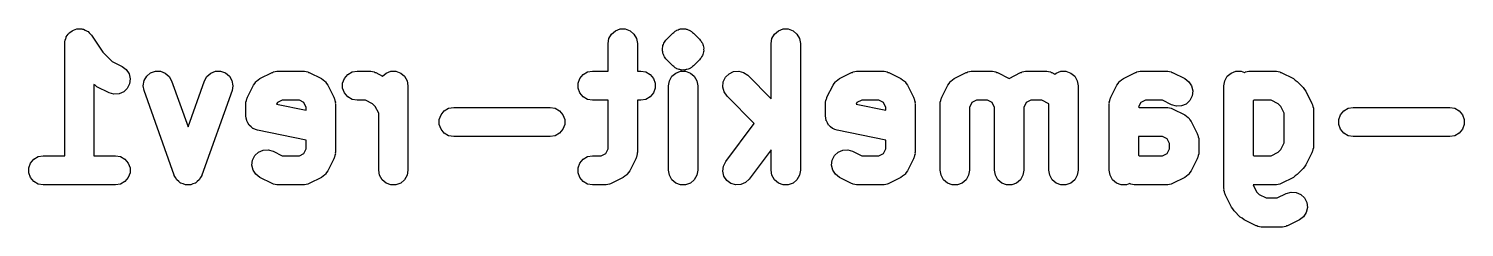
# Model space of a CAD drawing. Extents: x 139.3 to 168.8, y -108.5 to -90.5.
# Drawn here: x 139.31 to 154.03, y -108.49 to -106.45 of the extents above; entities that cross this region are included whole.
import ezdxf

# ---------------------------------------------------------------- set-up
doc = ezdxf.new("R2010")
doc.units = 0
doc.header["$MEASUREMENT"] = 0
doc.layers.add('BLACK', color=7, linetype='CONTINUOUS')

msp = doc.modelspace()

# ---------------------------------------------------------------- linework, layer by layer
at = {"layer": 'Black'}
for p, q in [((139.681, -106.587), (139.686, -106.569)), ((139.686, -106.569), (139.69, -106.552)), ((139.69, -106.552), (139.694, -106.545)), ((139.694, -106.545), (139.696, -106.537)), ((139.696, -106.537), (139.707, -106.522)), ((139.707, -106.522), (139.716, -106.507)), ((139.716, -106.507), (139.722, -106.501)), ((139.722, -106.501), (139.727, -106.495)), ((139.727, -106.495), (139.742, -106.485)), ((139.742, -106.485), (139.755, -106.473)), ((139.755, -106.473), (139.763, -106.47)), ((139.763, -106.47), (139.77, -106.466)), ((139.77, -106.466), (139.788, -106.461)), ((139.788, -106.461), (139.804, -106.455)), ((139.804, -106.455), (139.813, -106.455)), ((139.813, -106.455), (139.821, -106.453)), ((139.821, -106.453), (139.839, -106.455)), ((139.839, -106.455), (139.857, -106.455)), ((139.857, -106.455), (139.864, -106.458)), ((139.864, -106.458), (139.873, -106.459)), ((139.873, -106.459), (139.889, -106.467)), ((139.889, -106.467), (139.905, -106.473)), ((139.905, -106.473), (139.912, -106.479)), ((139.912, -106.479), (139.919, -106.482)), ((139.919, -106.482), (139.932, -106.495)), ((139.932, -106.495), (139.945, -106.507)), ((139.945, -106.507), (139.95, -106.514)), ((139.95, -106.514), (139.955, -106.52)), ((139.955, -106.52), (140.071, -106.693)), ((145.252, -106.603), (145.261, -106.552)), ((145.261, -106.552), (145.287, -106.507)), ((145.287, -106.507), (145.327, -106.473)), ((145.327, -106.473), (145.376, -106.455)), ((145.376, -106.455), (145.428, -106.455)), ((145.428, -106.455), (145.477, -106.473)), ((145.477, -106.473), (145.517, -106.507)), ((145.517, -106.507), (145.543, -106.552)), ((145.543, -106.552), (145.552, -106.603)), ((145.836, -106.579), (145.845, -106.57)), ((145.845, -106.57), (145.853, -106.559)), ((145.853, -106.559), (145.915, -106.497)), ((145.915, -106.497), (145.926, -106.49)), ((145.926, -106.49), (145.935, -106.48)), ((145.935, -106.48), (145.941, -106.477)), ((145.941, -106.477), (145.946, -106.473)), ((145.946, -106.473), (145.952, -106.471)), ((145.952, -106.471), (145.958, -106.467)), ((145.958, -106.467), (145.97, -106.464)), ((145.97, -106.464), (145.982, -106.458)), ((145.982, -106.458), (145.989, -106.458)), ((145.989, -106.458), (145.995, -106.455)), ((145.995, -106.455), (146.002, -106.455)), ((146.002, -106.455), (146.008, -106.454)), ((146.008, -106.454), (146.021, -106.455)), ((146.021, -106.455), (146.034, -106.454)), ((146.034, -106.454), (146.04, -106.455)), ((146.04, -106.455), (146.047, -106.455)), ((146.047, -106.455), (146.053, -106.458)), ((146.053, -106.458), (146.06, -106.458)), ((146.06, -106.458), (146.072, -106.464)), ((146.072, -106.464), (146.084, -106.467)), ((146.084, -106.467), (146.09, -106.471)), ((146.09, -106.471), (146.096, -106.473)), ((146.096, -106.473), (146.101, -106.477)), ((146.101, -106.477), (146.107, -106.48)), ((146.107, -106.48), (146.116, -106.49)), ((146.116, -106.49), (146.127, -106.497)), ((146.127, -106.497), (146.189, -106.559)), ((146.189, -106.559), (146.196, -106.57)), ((146.196, -106.57), (146.206, -106.579)), ((146.923, -106.603), (146.932, -106.552)), ((146.932, -106.552), (146.958, -106.507)), ((146.958, -106.507), (146.998, -106.473)), ((146.998, -106.473), (147.047, -106.455)), ((147.047, -106.455), (147.099, -106.455)), ((147.099, -106.455), (147.148, -106.473)), ((147.148, -106.473), (147.188, -106.507)), ((147.188, -106.507), (147.214, -106.552)), ((147.214, -106.552), (147.223, -106.603)), ((139.68, -106.603), (139.682, -106.595)), ((139.68, -107.753), (139.68, -106.603)), ((139.682, -106.595), (139.681, -106.587)), ((140.071, -106.693), (140.167, -106.789)), ((145.252, -106.886), (145.252, -106.603)), ((145.552, -106.603), (145.552, -106.886)), ((145.81, -106.652), (145.813, -106.639)), ((145.811, -106.665), (145.81, -106.652)), ((145.81, -106.678), (145.811, -106.665)), ((145.813, -106.691), (145.81, -106.678)), ((145.813, -106.639), (145.814, -106.626)), ((145.814, -106.704), (145.813, -106.691)), ((145.814, -106.626), (145.82, -106.614)), ((145.82, -106.716), (145.814, -106.704)), ((145.82, -106.614), (145.823, -106.602)), ((145.823, -106.728), (145.82, -106.716)), ((145.823, -106.602), (145.831, -106.591)), ((145.831, -106.591), (145.836, -106.579)), ((146.206, -106.579), (146.211, -106.591)), ((146.211, -106.591), (146.219, -106.602)), ((146.219, -106.602), (146.222, -106.614)), ((146.222, -106.716), (146.219, -106.728)), ((146.222, -106.614), (146.228, -106.626)), ((146.228, -106.704), (146.222, -106.716)), ((146.228, -106.626), (146.229, -106.639)), ((146.229, -106.691), (146.228, -106.704)), ((146.229, -106.639), (146.232, -106.652)), ((146.232, -106.678), (146.229, -106.691)), ((146.232, -106.652), (146.231, -106.665)), ((146.231, -106.665), (146.232, -106.678)), ((146.923, -107.17), (146.923, -106.603)), ((147.223, -106.603), (147.223, -107.903)), ((140.167, -106.789), (140.269, -106.84)), ((140.269, -106.84), (140.311, -106.871)), ((145.831, -106.739), (145.823, -106.728)), ((145.836, -106.751), (145.831, -106.739)), ((145.845, -106.76), (145.836, -106.751)), ((145.853, -106.771), (145.845, -106.76)), ((145.915, -106.833), (145.853, -106.771)), ((145.926, -106.84), (145.915, -106.833)), ((145.935, -106.85), (145.926, -106.84)), ((145.941, -106.853), (145.935, -106.85)), ((145.946, -106.857), (145.941, -106.853)), ((145.952, -106.859), (145.946, -106.857)), ((145.958, -106.863), (145.952, -106.859)), ((145.97, -106.866), (145.958, -106.863)), ((145.982, -106.872), (145.97, -106.866)), ((146.072, -106.866), (146.06, -106.872)), ((146.084, -106.863), (146.072, -106.866)), ((146.09, -106.859), (146.084, -106.863)), ((146.096, -106.857), (146.09, -106.859)), ((146.101, -106.853), (146.096, -106.857)), ((146.107, -106.85), (146.101, -106.853)), ((146.116, -106.84), (146.107, -106.85)), ((146.127, -106.833), (146.116, -106.84)), ((146.189, -106.771), (146.127, -106.833)), ((146.196, -106.76), (146.189, -106.771)), ((146.206, -106.751), (146.196, -106.76)), ((146.211, -106.739), (146.206, -106.751)), ((146.219, -106.728), (146.211, -106.739)), ((140.311, -106.871), (140.34, -106.915)), ((140.34, -106.915), (140.352, -106.966)), ((140.352, -106.966), (140.346, -107.017)), ((140.485, -107.036), (140.495, -106.984)), ((140.495, -106.984), (140.521, -106.939)), ((140.521, -106.939), (140.561, -106.906)), ((140.561, -106.906), (140.61, -106.889)), ((140.61, -106.889), (140.662, -106.889)), ((140.662, -106.889), (140.711, -106.907)), ((140.711, -106.907), (140.751, -106.941)), ((140.751, -106.941), (140.776, -106.986)), ((140.776, -106.986), (140.945, -107.457)), ((140.945, -107.457), (141.113, -106.986)), ((141.113, -106.986), (141.139, -106.941)), ((141.139, -106.941), (141.179, -106.907)), ((141.179, -106.907), (141.227, -106.889)), ((141.227, -106.889), (141.279, -106.889)), ((141.279, -106.889), (141.328, -106.906)), ((141.328, -106.906), (141.369, -106.939)), ((141.369, -106.939), (141.395, -106.984)), ((141.395, -106.984), (141.404, -107.036)), ((141.615, -107.031), (141.628, -107.014)), ((141.628, -107.014), (141.641, -106.995)), ((141.641, -106.995), (141.644, -106.993)), ((141.644, -106.993), (141.646, -106.989)), ((141.646, -106.989), (141.665, -106.977)), ((141.665, -106.977), (141.682, -106.964)), ((141.682, -106.964), (141.806, -106.902)), ((141.806, -106.902), (141.815, -106.9)), ((141.815, -106.9), (141.822, -106.895)), ((141.822, -106.895), (141.839, -106.892)), ((141.839, -106.892), (141.856, -106.887)), ((141.856, -106.887), (141.865, -106.888)), ((141.865, -106.888), (141.873, -106.886)), ((141.873, -106.886), (142.121, -106.886)), ((142.121, -106.886), (142.129, -106.888)), ((142.129, -106.888), (142.138, -106.887)), ((142.138, -106.887), (142.155, -106.892)), ((142.155, -106.892), (142.172, -106.895)), ((142.172, -106.895), (142.18, -106.9)), ((142.18, -106.9), (142.188, -106.902)), ((142.188, -106.902), (142.312, -106.964)), ((142.312, -106.964), (142.33, -106.977)), ((142.33, -106.977), (142.348, -106.989)), ((142.348, -106.989), (142.35, -106.993)), ((142.35, -106.993), (142.354, -106.995)), ((142.354, -106.995), (142.366, -107.014)), ((142.366, -107.014), (142.379, -107.031)), ((142.53, -107.01), (142.548, -106.961)), ((142.53, -107.062), (142.53, -107.01)), ((142.548, -106.961), (142.582, -106.922)), ((142.582, -106.922), (142.627, -106.895)), ((142.627, -106.895), (142.678, -106.886)), ((142.678, -106.886), (142.802, -106.886)), ((142.802, -106.886), (142.81, -106.888)), ((142.81, -106.888), (142.819, -106.887)), ((142.819, -106.887), (142.836, -106.892)), ((142.836, -106.892), (142.853, -106.895)), ((142.853, -106.895), (142.861, -106.9)), ((142.861, -106.9), (142.869, -106.902)), ((142.869, -106.902), (142.938, -106.937)), ((142.938, -106.937), (142.975, -106.907)), ((142.975, -106.907), (143.023, -106.889)), ((143.023, -106.889), (143.076, -106.889)), ((143.076, -106.889), (143.125, -106.907)), ((143.125, -106.907), (143.164, -106.94)), ((143.164, -106.94), (143.19, -106.985)), ((143.19, -106.985), (143.2, -107.036)), ((144.945, -107.01), (144.962, -106.961)), ((144.945, -107.062), (144.945, -107.01)), ((144.962, -106.961), (144.996, -106.922)), ((144.996, -106.922), (145.041, -106.895)), ((145.041, -106.895), (145.092, -106.886)), ((145.092, -106.886), (145.252, -106.886)), ((145.552, -106.886), (145.588, -106.886)), ((145.588, -106.886), (145.639, -106.895)), ((145.639, -106.895), (145.684, -106.922)), ((145.684, -106.922), (145.718, -106.961)), ((145.718, -106.961), (145.735, -107.01)), ((145.735, -107.01), (145.735, -107.062)), ((145.871, -107.036), (145.88, -106.985)), ((145.88, -106.985), (145.906, -106.94)), ((145.906, -106.94), (145.946, -106.907)), ((145.946, -106.907), (145.995, -106.889)), ((145.989, -106.872), (145.982, -106.872)), ((145.995, -106.875), (145.989, -106.872)), ((146.002, -106.875), (145.995, -106.875)), ((145.995, -106.889), (146.047, -106.889)), ((146.008, -106.876), (146.002, -106.875)), ((146.021, -106.875), (146.008, -106.876)), ((146.034, -106.876), (146.021, -106.875)), ((146.04, -106.875), (146.034, -106.876)), ((146.047, -106.875), (146.04, -106.875)), ((146.053, -106.872), (146.047, -106.875)), ((146.047, -106.889), (146.096, -106.907)), ((146.06, -106.872), (146.053, -106.872)), ((146.096, -106.907), (146.136, -106.94)), ((146.136, -106.94), (146.162, -106.985)), ((146.162, -106.985), (146.171, -107.036)), ((146.429, -107.05), (146.433, -106.998)), ((146.433, -106.998), (146.455, -106.95)), ((146.455, -106.95), (146.492, -106.914)), ((146.492, -106.914), (146.539, -106.892)), ((146.539, -106.892), (146.591, -106.887)), ((146.591, -106.887), (146.641, -106.9)), ((146.641, -106.9), (146.684, -106.93)), ((146.684, -106.93), (146.923, -107.17)), ((147.558, -107.031), (147.571, -107.014)), ((147.571, -107.014), (147.583, -106.995)), ((147.583, -106.995), (147.587, -106.993)), ((147.587, -106.993), (147.589, -106.989)), ((147.589, -106.989), (147.608, -106.977)), ((147.608, -106.977), (147.625, -106.964)), ((147.625, -106.964), (147.749, -106.902)), ((147.749, -106.902), (147.757, -106.9)), ((147.757, -106.9), (147.765, -106.895)), ((147.765, -106.895), (147.782, -106.892)), ((147.782, -106.892), (147.799, -106.887)), ((147.799, -106.887), (147.808, -106.888)), ((147.808, -106.888), (147.816, -106.886)), ((147.816, -106.886), (148.064, -106.886)), ((148.064, -106.886), (148.072, -106.888)), ((148.072, -106.888), (148.081, -106.887)), ((148.081, -106.887), (148.098, -106.892)), ((148.098, -106.892), (148.115, -106.895)), ((148.115, -106.895), (148.123, -106.9)), ((148.123, -106.9), (148.131, -106.902)), ((148.131, -106.902), (148.255, -106.964)), ((148.255, -106.964), (148.272, -106.977)), ((148.272, -106.977), (148.291, -106.989)), ((148.291, -106.989), (148.293, -106.993)), ((148.293, -106.993), (148.297, -106.995)), ((148.297, -106.995), (148.309, -107.014)), ((148.309, -107.014), (148.322, -107.031)), ((148.734, -107.031), (148.748, -107.014)), ((148.748, -107.014), (148.76, -106.995)), ((148.76, -106.995), (148.763, -106.993)), ((148.763, -106.993), (148.765, -106.989)), ((148.765, -106.989), (148.784, -106.977)), ((148.784, -106.977), (148.801, -106.964)), ((148.801, -106.964), (148.925, -106.902)), ((148.925, -106.902), (148.934, -106.9)), ((148.934, -106.9), (148.941, -106.895)), ((148.941, -106.895), (148.958, -106.892)), ((148.958, -106.892), (148.975, -106.887)), ((148.975, -106.887), (148.984, -106.888)), ((148.984, -106.888), (148.992, -106.886)), ((148.992, -106.886), (149.178, -106.886)), ((149.178, -106.886), (149.187, -106.888)), ((149.187, -106.888), (149.195, -106.887)), ((149.195, -106.887), (149.212, -106.892)), ((149.212, -106.892), (149.229, -106.895)), ((149.229, -106.895), (149.237, -106.9)), ((149.237, -106.9), (149.245, -106.902)), ((149.245, -106.902), (149.364, -106.962)), ((149.364, -106.962), (149.482, -106.902)), ((149.482, -106.902), (149.491, -106.9)), ((149.491, -106.9), (149.498, -106.895)), ((149.498, -106.895), (149.516, -106.892)), ((149.516, -106.892), (149.532, -106.887)), ((149.532, -106.887), (149.541, -106.888)), ((149.541, -106.888), (149.55, -106.886)), ((149.55, -106.886), (149.735, -106.886)), ((149.735, -106.886), (149.744, -106.888)), ((149.744, -106.888), (149.752, -106.887)), ((149.752, -106.887), (149.769, -106.892)), ((149.769, -106.892), (149.787, -106.895)), ((149.787, -106.895), (149.794, -106.9)), ((149.794, -106.9), (149.802, -106.902)), ((149.802, -106.902), (149.833, -106.918)), ((149.833, -106.918), (149.846, -106.907)), ((149.846, -106.907), (149.895, -106.889)), ((149.895, -106.889), (149.947, -106.889)), ((149.947, -106.889), (149.996, -106.907)), ((149.996, -106.907), (150.036, -106.94)), ((150.036, -106.94), (150.062, -106.985)), ((150.062, -106.985), (150.071, -107.036)), ((150.468, -107.031), (150.481, -107.014)), ((150.481, -107.014), (150.493, -106.995)), ((150.493, -106.995), (150.496, -106.993)), ((150.496, -106.993), (150.499, -106.989)), ((150.499, -106.989), (150.517, -106.977)), ((150.517, -106.977), (150.535, -106.964)), ((150.535, -106.964), (150.659, -106.902)), ((150.659, -106.902), (150.667, -106.9)), ((150.667, -106.9), (150.674, -106.895)), ((150.674, -106.895), (150.692, -106.892)), ((150.692, -106.892), (150.709, -106.887)), ((150.709, -106.887), (150.717, -106.888)), ((150.717, -106.888), (150.726, -106.886)), ((150.726, -106.886), (150.973, -106.886)), ((150.973, -106.886), (150.982, -106.888)), ((150.982, -106.888), (150.99, -106.887)), ((150.99, -106.887), (151.007, -106.892)), ((151.007, -106.892), (151.025, -106.895)), ((151.025, -106.895), (151.032, -106.9)), ((151.032, -106.9), (151.04, -106.902)), ((151.04, -106.902), (151.164, -106.964)), ((151.164, -106.964), (151.206, -106.995)), ((151.206, -106.995), (151.235, -107.039)), ((151.566, -107.036), (151.575, -106.985)), ((151.575, -106.985), (151.601, -106.94)), ((151.601, -106.94), (151.641, -106.907)), ((151.641, -106.907), (151.69, -106.889)), ((151.69, -106.889), (151.742, -106.889)), ((151.742, -106.889), (151.777, -106.901)), ((151.777, -106.901), (151.781, -106.9)), ((151.781, -106.9), (151.789, -106.895)), ((151.789, -106.895), (151.806, -106.892)), ((151.806, -106.892), (151.823, -106.887)), ((151.823, -106.887), (151.831, -106.888)), ((151.831, -106.888), (151.84, -106.886)), ((151.84, -106.886), (152.088, -106.886)), ((152.088, -106.886), (152.096, -106.888)), ((152.096, -106.888), (152.105, -106.887)), ((152.105, -106.887), (152.122, -106.892)), ((152.122, -106.892), (152.139, -106.895)), ((152.139, -106.895), (152.146, -106.9)), ((152.146, -106.9), (152.155, -106.902)), ((152.155, -106.902), (152.279, -106.964)), ((152.279, -106.964), (152.298, -106.978)), ((152.298, -106.978), (152.317, -106.992)), ((152.317, -106.992), (152.379, -107.054)), ((139.992, -107.032), (139.98, -107.025)), ((139.98, -107.025), (139.98, -107.753)), ((140.011, -107.047), (139.992, -107.032)), ((140.135, -107.109), (140.011, -107.047)), ((140.185, -107.124), (140.135, -107.109)), ((140.237, -107.12), (140.185, -107.124)), ((140.285, -107.1), (140.237, -107.12)), ((140.322, -107.064), (140.285, -107.1)), ((140.346, -107.017), (140.322, -107.064)), ((140.494, -107.087), (140.485, -107.036)), ((140.804, -107.954), (140.494, -107.087)), ((141.396, -107.087), (141.086, -107.954)), ((141.404, -107.036), (141.396, -107.087)), ((141.551, -107.163), (141.553, -107.155)), ((141.553, -107.155), (141.615, -107.031)), ((142.379, -107.031), (142.441, -107.155)), ((142.441, -107.155), (142.443, -107.163)), ((142.548, -107.111), (142.53, -107.062)), ((142.582, -107.151), (142.548, -107.111)), ((142.627, -107.177), (142.582, -107.151)), ((143.2, -107.036), (143.2, -107.903)), ((144.962, -107.111), (144.945, -107.062)), ((144.996, -107.151), (144.962, -107.111)), ((145.041, -107.177), (144.996, -107.151)), ((145.684, -107.151), (145.639, -107.177)), ((145.718, -107.111), (145.684, -107.151)), ((145.735, -107.062), (145.718, -107.111)), ((145.871, -107.903), (145.871, -107.036)), ((146.171, -107.036), (146.171, -107.903)), ((146.442, -107.1), (146.429, -107.05)), ((146.472, -107.142), (146.442, -107.1)), ((146.751, -107.422), (146.472, -107.142)), ((147.494, -107.163), (147.496, -107.155)), ((147.496, -107.155), (147.558, -107.031)), ((148.322, -107.031), (148.384, -107.155)), ((148.384, -107.155), (148.386, -107.163)), ((148.67, -107.163), (148.673, -107.155)), ((148.673, -107.155), (148.734, -107.031)), ((150.071, -107.036), (150.071, -107.903)), ((150.403, -107.163), (150.406, -107.155)), ((150.406, -107.155), (150.468, -107.031)), ((151.241, -107.141), (151.218, -107.188)), ((151.235, -107.039), (151.247, -107.089)), ((151.247, -107.089), (151.241, -107.141)), ((151.566, -108.089), (151.566, -107.036)), ((152.379, -107.054), (152.393, -107.074)), ((152.393, -107.074), (152.407, -107.093)), ((152.407, -107.093), (152.469, -107.217)), ((141.538, -107.222), (141.539, -107.214)), ((141.538, -107.346), (141.538, -107.222)), ((141.539, -107.205), (141.544, -107.188)), ((141.539, -107.214), (141.539, -107.205)), ((141.544, -107.188), (141.547, -107.171)), ((141.547, -107.171), (141.551, -107.163)), ((141.861, -107.21), (141.853, -107.226)), ((141.853, -107.226), (142.157, -107.287)), ((141.909, -107.186), (141.861, -107.21)), ((142.086, -107.186), (141.909, -107.186)), ((142.133, -107.21), (142.086, -107.186)), ((142.157, -107.258), (142.133, -107.21)), ((142.157, -107.287), (142.157, -107.258)), ((142.443, -107.163), (142.448, -107.171)), ((142.448, -107.171), (142.451, -107.188)), ((142.451, -107.188), (142.456, -107.205)), ((142.456, -107.205), (142.455, -107.214)), ((142.455, -107.214), (142.457, -107.222)), ((142.457, -107.222), (142.457, -107.717)), ((142.678, -107.186), (142.627, -107.177)), ((142.766, -107.186), (142.678, -107.186)), ((142.837, -107.222), (142.766, -107.186)), ((142.864, -107.249), (142.837, -107.222)), ((142.9, -107.319), (142.864, -107.249)), ((143.539, -107.333), (143.572, -107.293)), ((143.572, -107.293), (143.617, -107.267)), ((143.617, -107.267), (143.669, -107.258)), ((143.669, -107.258), (144.659, -107.258)), ((144.659, -107.258), (144.71, -107.267)), ((144.71, -107.267), (144.755, -107.293)), ((144.755, -107.293), (144.789, -107.333)), ((145.092, -107.186), (145.041, -107.177)), ((145.252, -107.186), (145.092, -107.186)), ((145.252, -107.682), (145.252, -107.186)), ((145.588, -107.186), (145.552, -107.186)), ((145.552, -107.186), (145.552, -107.717)), ((145.639, -107.177), (145.588, -107.186)), ((147.48, -107.222), (147.482, -107.214)), ((147.48, -107.346), (147.48, -107.222)), ((147.481, -107.205), (147.486, -107.188)), ((147.482, -107.214), (147.481, -107.205)), ((147.486, -107.188), (147.49, -107.171)), ((147.49, -107.171), (147.494, -107.163)), ((147.804, -107.21), (147.796, -107.226)), ((147.796, -107.226), (148.1, -107.287)), ((147.852, -107.186), (147.804, -107.21)), ((148.028, -107.186), (147.852, -107.186)), ((148.076, -107.21), (148.028, -107.186)), ((148.1, -107.258), (148.076, -107.21)), ((148.1, -107.287), (148.1, -107.258)), ((148.386, -107.163), (148.39, -107.171)), ((148.39, -107.171), (148.394, -107.188)), ((148.394, -107.188), (148.399, -107.205)), ((148.399, -107.205), (148.398, -107.214)), ((148.398, -107.214), (148.4, -107.222)), ((148.4, -107.222), (148.4, -107.717)), ((148.657, -107.222), (148.658, -107.214)), ((148.657, -107.903), (148.657, -107.222)), ((148.658, -107.205), (148.663, -107.188)), ((148.658, -107.214), (148.658, -107.205)), ((148.663, -107.188), (148.666, -107.171)), ((148.666, -107.171), (148.67, -107.163)), ((148.98, -107.21), (148.957, -107.258)), ((148.957, -107.258), (148.957, -107.903)), ((149.028, -107.186), (148.98, -107.21)), ((149.143, -107.186), (149.028, -107.186)), ((149.19, -107.21), (149.143, -107.186)), ((149.214, -107.258), (149.19, -107.21)), ((149.214, -107.903), (149.214, -107.258)), ((149.538, -107.21), (149.514, -107.258)), ((149.514, -107.258), (149.514, -107.903)), ((149.585, -107.186), (149.538, -107.21)), ((149.7, -107.186), (149.585, -107.186)), ((149.77, -107.222), (149.7, -107.186)), ((149.771, -107.222), (149.77, -107.222)), ((149.771, -107.903), (149.771, -107.222)), ((150.39, -107.222), (150.392, -107.214)), ((150.39, -107.903), (150.39, -107.222)), ((150.391, -107.205), (150.396, -107.188)), ((150.392, -107.214), (150.391, -107.205)), ((150.396, -107.188), (150.399, -107.171)), ((150.399, -107.171), (150.403, -107.163)), ((150.714, -107.21), (150.692, -107.254)), ((150.692, -107.254), (150.699, -107.258)), ((150.699, -107.258), (150.973, -107.258)), ((150.761, -107.186), (150.714, -107.21)), ((150.938, -107.186), (150.761, -107.186)), ((151.03, -107.232), (150.938, -107.186)), ((150.973, -107.258), (150.982, -107.259)), ((150.982, -107.259), (150.99, -107.259)), ((150.99, -107.259), (151.007, -107.264)), ((151.007, -107.264), (151.025, -107.267)), ((151.025, -107.267), (151.032, -107.271)), ((151.08, -107.247), (151.03, -107.232)), ((151.032, -107.271), (151.04, -107.274)), ((151.04, -107.274), (151.164, -107.336)), ((151.132, -107.244), (151.08, -107.247)), ((151.18, -107.224), (151.132, -107.244)), ((151.218, -107.188), (151.18, -107.224)), ((151.875, -107.186), (151.866, -107.191)), ((151.866, -107.191), (151.866, -107.748)), ((152.052, -107.186), (151.875, -107.186)), ((152.123, -107.222), (152.052, -107.186)), ((152.15, -107.249), (152.123, -107.222)), ((152.185, -107.319), (152.15, -107.249)), ((152.469, -107.217), (152.472, -107.225)), ((152.472, -107.225), (152.476, -107.233)), ((152.476, -107.233), (152.479, -107.25)), ((152.479, -107.25), (152.484, -107.267)), ((152.484, -107.267), (152.484, -107.276)), ((152.484, -107.276), (152.485, -107.284)), ((152.485, -107.284), (152.485, -107.655)), ((152.762, -107.333), (152.796, -107.293)), ((152.796, -107.293), (152.841, -107.267)), ((152.841, -107.267), (152.892, -107.258)), ((152.892, -107.258), (153.883, -107.258)), ((153.883, -107.258), (153.934, -107.267)), ((153.934, -107.267), (153.979, -107.293)), ((153.979, -107.293), (154.013, -107.333)), ((141.542, -107.37), (141.538, -107.346)), ((141.546, -107.394), (141.542, -107.37)), ((141.546, -107.396), (141.546, -107.394)), ((141.547, -107.397), (141.546, -107.396)), ((141.559, -107.418), (141.547, -107.397)), ((141.571, -107.44), (141.559, -107.418)), ((141.572, -107.441), (141.571, -107.44)), ((141.573, -107.442), (141.572, -107.441)), ((141.591, -107.458), (141.573, -107.442)), ((142.9, -107.903), (142.9, -107.319)), ((143.521, -107.382), (143.539, -107.333)), ((143.521, -107.434), (143.521, -107.382)), ((143.539, -107.483), (143.521, -107.434)), ((144.789, -107.333), (144.807, -107.382)), ((144.807, -107.434), (144.789, -107.483)), ((144.807, -107.382), (144.807, -107.434)), ((146.458, -107.813), (146.751, -107.422)), ((147.485, -107.37), (147.48, -107.346)), ((147.488, -107.394), (147.485, -107.37)), ((147.489, -107.396), (147.488, -107.394)), ((147.49, -107.397), (147.489, -107.396)), ((147.502, -107.418), (147.49, -107.397)), ((147.513, -107.44), (147.502, -107.418)), ((147.515, -107.441), (147.513, -107.44)), ((147.516, -107.442), (147.515, -107.441)), ((147.534, -107.458), (147.516, -107.442)), ((151.164, -107.336), (151.182, -107.349)), ((151.182, -107.349), (151.2, -107.361)), ((151.2, -107.361), (151.203, -107.364)), ((151.203, -107.364), (151.206, -107.367)), ((151.206, -107.367), (151.218, -107.385)), ((151.218, -107.385), (151.231, -107.403)), ((151.231, -107.403), (151.293, -107.526)), ((152.185, -107.62), (152.185, -107.319)), ((152.745, -107.382), (152.762, -107.333)), ((152.745, -107.434), (152.745, -107.382)), ((152.762, -107.483), (152.745, -107.434)), ((154.013, -107.333), (154.031, -107.382)), ((154.031, -107.434), (154.013, -107.483)), ((154.031, -107.382), (154.031, -107.434)), ((141.61, -107.474), (141.591, -107.458)), ((141.611, -107.475), (141.61, -107.474)), ((141.613, -107.476), (141.611, -107.475)), ((141.636, -107.484), (141.613, -107.476)), ((141.658, -107.493), (141.636, -107.484)), ((142.157, -107.593), (141.658, -107.493)), ((142.157, -107.682), (142.157, -107.593)), ((143.572, -107.523), (143.539, -107.483)), ((143.617, -107.549), (143.572, -107.523)), ((143.669, -107.558), (143.617, -107.549)), ((144.659, -107.558), (143.669, -107.558)), ((144.71, -107.549), (144.659, -107.558)), ((144.755, -107.523), (144.71, -107.549)), ((144.789, -107.483), (144.755, -107.523)), ((147.553, -107.474), (147.534, -107.458)), ((147.554, -107.475), (147.553, -107.474)), ((147.555, -107.476), (147.554, -107.475)), ((147.578, -107.484), (147.555, -107.476)), ((147.601, -107.493), (147.578, -107.484)), ((148.1, -107.593), (147.601, -107.493)), ((148.1, -107.682), (148.1, -107.593)), ((150.69, -107.558), (150.69, -107.748)), ((150.938, -107.558), (150.69, -107.558)), ((150.985, -107.582), (150.938, -107.558)), ((151.009, -107.629), (150.985, -107.582)), ((151.293, -107.526), (151.296, -107.535)), ((151.296, -107.535), (151.3, -107.542)), ((151.3, -107.542), (151.303, -107.56)), ((151.303, -107.56), (151.308, -107.576)), ((151.308, -107.576), (151.308, -107.585)), ((151.308, -107.585), (151.309, -107.594)), ((151.309, -107.594), (151.309, -107.717)), ((152.796, -107.523), (152.762, -107.483)), ((152.841, -107.549), (152.796, -107.523)), ((152.892, -107.558), (152.841, -107.549)), ((153.883, -107.558), (152.892, -107.558)), ((153.934, -107.549), (153.883, -107.558)), ((153.979, -107.523), (153.934, -107.549)), ((154.013, -107.483), (153.979, -107.523)), ((141.629, -107.752), (141.667, -107.716)), ((141.667, -107.716), (141.715, -107.695)), ((141.715, -107.695), (141.767, -107.692)), ((141.767, -107.692), (141.817, -107.707)), ((141.817, -107.707), (141.909, -107.753)), ((142.086, -107.753), (142.133, -107.729)), ((142.133, -107.729), (142.157, -107.682)), ((142.456, -107.735), (142.451, -107.751)), ((142.457, -107.717), (142.455, -107.726)), ((142.455, -107.726), (142.456, -107.735)), ((145.181, -107.753), (145.228, -107.729)), ((145.228, -107.729), (145.252, -107.682)), ((145.551, -107.735), (145.546, -107.751)), ((145.552, -107.717), (145.55, -107.726)), ((145.55, -107.726), (145.551, -107.735)), ((146.923, -107.693), (146.698, -107.993)), ((146.923, -107.903), (146.923, -107.693)), ((147.572, -107.752), (147.61, -107.716)), ((147.61, -107.716), (147.658, -107.695)), ((147.658, -107.695), (147.71, -107.692)), ((147.71, -107.692), (147.759, -107.707)), ((147.759, -107.707), (147.852, -107.753)), ((148.028, -107.753), (148.076, -107.729)), ((148.076, -107.729), (148.1, -107.682)), ((148.399, -107.735), (148.394, -107.751)), ((148.4, -107.717), (148.398, -107.726)), ((148.398, -107.726), (148.399, -107.735)), ((150.69, -107.748), (150.699, -107.753)), ((150.938, -107.753), (150.985, -107.729)), ((150.985, -107.729), (151.009, -107.682)), ((151.009, -107.682), (151.009, -107.629)), ((151.308, -107.735), (151.303, -107.751)), ((151.309, -107.717), (151.308, -107.726)), ((151.308, -107.726), (151.308, -107.735)), ((151.866, -107.748), (151.875, -107.753)), ((152.052, -107.753), (152.123, -107.718)), ((152.123, -107.718), (152.15, -107.69)), ((152.15, -107.69), (152.185, -107.62)), ((152.469, -107.723), (152.407, -107.846)), ((152.472, -107.714), (152.469, -107.723)), ((152.476, -107.707), (152.472, -107.714)), ((152.479, -107.689), (152.476, -107.707)), ((152.484, -107.673), (152.479, -107.689)), ((152.485, -107.655), (152.484, -107.664)), ((152.484, -107.664), (152.484, -107.673)), ((139.311, -107.877), (139.329, -107.828)), ((139.311, -107.929), (139.311, -107.877)), ((139.329, -107.828), (139.363, -107.788)), ((139.363, -107.788), (139.408, -107.762)), ((139.408, -107.762), (139.459, -107.753)), ((139.459, -107.753), (139.68, -107.753)), ((139.98, -107.753), (140.202, -107.753)), ((140.202, -107.753), (140.253, -107.762)), ((140.253, -107.762), (140.298, -107.788)), ((140.298, -107.788), (140.332, -107.828)), ((140.332, -107.828), (140.35, -107.877)), ((140.35, -107.877), (140.35, -107.929)), ((141.6, -107.85), (141.606, -107.798)), ((141.612, -107.901), (141.6, -107.85)), ((141.606, -107.798), (141.629, -107.752)), ((141.909, -107.753), (142.086, -107.753)), ((142.441, -107.784), (142.379, -107.908)), ((142.443, -107.776), (142.441, -107.784)), ((142.448, -107.769), (142.443, -107.776)), ((142.451, -107.751), (142.448, -107.769)), ((144.945, -107.877), (144.962, -107.828)), ((144.945, -107.929), (144.945, -107.877)), ((144.962, -107.828), (144.996, -107.788)), ((144.996, -107.788), (145.041, -107.762)), ((145.041, -107.762), (145.092, -107.753)), ((145.092, -107.753), (145.181, -107.753)), ((145.536, -107.784), (145.474, -107.908)), ((145.539, -107.776), (145.536, -107.784)), ((145.543, -107.769), (145.539, -107.776)), ((145.546, -107.751), (145.543, -107.769)), ((146.428, -107.911), (146.435, -107.86)), ((146.435, -107.86), (146.458, -107.813)), ((147.543, -107.85), (147.549, -107.798)), ((147.555, -107.901), (147.543, -107.85)), ((147.549, -107.798), (147.572, -107.752)), ((147.852, -107.753), (148.028, -107.753)), ((148.384, -107.784), (148.322, -107.908)), ((148.386, -107.776), (148.384, -107.784)), ((148.39, -107.769), (148.386, -107.776)), ((148.394, -107.751), (148.39, -107.769)), ((150.699, -107.753), (150.938, -107.753)), ((151.293, -107.784), (151.231, -107.908)), ((151.296, -107.776), (151.293, -107.784)), ((151.3, -107.769), (151.296, -107.776)), ((151.303, -107.751), (151.3, -107.769)), ((151.875, -107.753), (152.052, -107.753)), ((152.379, -107.885), (152.317, -107.947)), ((152.393, -107.866), (152.379, -107.885)), ((152.407, -107.846), (152.393, -107.866)), ((139.329, -107.978), (139.311, -107.929)), ((139.363, -108.018), (139.329, -107.978)), ((139.408, -108.044), (139.363, -108.018)), ((139.459, -108.053), (139.408, -108.044)), ((140.253, -108.044), (140.202, -108.053)), ((140.298, -108.018), (140.253, -108.044)), ((140.332, -107.978), (140.298, -108.018)), ((140.35, -107.929), (140.332, -107.978)), ((140.804, -107.955), (140.804, -107.954)), ((140.804, -107.954), (140.804, -107.954)), ((140.817, -107.977), (140.804, -107.955)), ((140.829, -107.999), (140.817, -107.977)), ((140.83, -107.999), (140.829, -107.999)), ((140.83, -108), (140.83, -107.999)), ((140.85, -108.016), (140.83, -108)), ((140.869, -108.033), (140.85, -108.016)), ((140.87, -108.033), (140.869, -108.033)), ((140.871, -108.033), (140.87, -108.033)), ((140.894, -108.042), (140.871, -108.033)), ((140.918, -108.051), (140.894, -108.042)), ((140.995, -108.042), (140.972, -108.051)), ((141.019, -108.033), (140.995, -108.042)), ((141.02, -108.033), (141.019, -108.033)), ((141.021, -108.033), (141.02, -108.033)), ((141.04, -108.016), (141.021, -108.033)), ((141.059, -108), (141.04, -108.016)), ((141.06, -107.999), (141.059, -108)), ((141.073, -107.977), (141.06, -107.999)), ((141.06, -107.999), (141.06, -107.999)), ((141.085, -107.955), (141.073, -107.977)), ((141.086, -107.954), (141.085, -107.955)), ((141.086, -107.954), (141.086, -107.954)), ((141.641, -107.944), (141.612, -107.901)), ((141.682, -107.975), (141.641, -107.944)), ((141.806, -108.037), (141.682, -107.975)), ((141.815, -108.04), (141.806, -108.037)), ((141.822, -108.044), (141.815, -108.04)), ((141.839, -108.047), (141.822, -108.044)), ((142.172, -108.044), (142.155, -108.047)), ((142.18, -108.04), (142.172, -108.044)), ((142.188, -108.037), (142.18, -108.04)), ((142.312, -107.975), (142.188, -108.037)), ((142.33, -107.962), (142.312, -107.975)), ((142.348, -107.95), (142.33, -107.962)), ((142.35, -107.947), (142.348, -107.95)), ((142.354, -107.944), (142.35, -107.947)), ((142.366, -107.926), (142.354, -107.944)), ((142.379, -107.908), (142.366, -107.926)), ((142.909, -107.954), (142.9, -107.903)), ((142.935, -108), (142.909, -107.954)), ((142.975, -108.033), (142.935, -108)), ((143.023, -108.051), (142.975, -108.033)), ((143.125, -108.033), (143.076, -108.051)), ((143.164, -108), (143.125, -108.033)), ((143.19, -107.954), (143.164, -108)), ((143.2, -107.903), (143.19, -107.954)), ((144.962, -107.978), (144.945, -107.929)), ((144.996, -108.018), (144.962, -107.978)), ((145.041, -108.044), (144.996, -108.018)), ((145.092, -108.053), (145.041, -108.044)), ((145.267, -108.044), (145.25, -108.047)), ((145.275, -108.04), (145.267, -108.044)), ((145.283, -108.037), (145.275, -108.04)), ((145.407, -107.975), (145.283, -108.037)), ((145.425, -107.962), (145.407, -107.975)), ((145.443, -107.95), (145.425, -107.962)), ((145.446, -107.947), (145.443, -107.95)), ((145.449, -107.944), (145.446, -107.947)), ((145.461, -107.926), (145.449, -107.944)), ((145.474, -107.908), (145.461, -107.926)), ((145.88, -107.954), (145.871, -107.903)), ((145.906, -108), (145.88, -107.954)), ((145.946, -108.033), (145.906, -108)), ((145.995, -108.051), (145.946, -108.033)), ((146.096, -108.033), (146.047, -108.051)), ((146.136, -108), (146.096, -108.033)), ((146.162, -107.954), (146.136, -108)), ((146.171, -107.903), (146.162, -107.954)), ((146.44, -107.962), (146.428, -107.911)), ((146.469, -108.006), (146.44, -107.962)), ((146.51, -108.037), (146.469, -108.006)), ((146.56, -108.052), (146.51, -108.037)), ((146.66, -108.029), (146.612, -108.049)), ((146.698, -107.993), (146.66, -108.029)), ((146.932, -107.954), (146.923, -107.903)), ((146.958, -108), (146.932, -107.954)), ((146.998, -108.033), (146.958, -108)), ((147.047, -108.051), (146.998, -108.033)), ((147.148, -108.033), (147.099, -108.051)), ((147.188, -108), (147.148, -108.033)), ((147.214, -107.954), (147.188, -108)), ((147.223, -107.903), (147.214, -107.954)), ((147.583, -107.944), (147.555, -107.901)), ((147.625, -107.975), (147.583, -107.944)), ((147.749, -108.037), (147.625, -107.975)), ((147.757, -108.04), (147.749, -108.037)), ((147.765, -108.044), (147.757, -108.04)), ((147.782, -108.047), (147.765, -108.044)), ((148.115, -108.044), (148.098, -108.047)), ((148.123, -108.04), (148.115, -108.044)), ((148.131, -108.037), (148.123, -108.04)), ((148.255, -107.975), (148.131, -108.037)), ((148.272, -107.962), (148.255, -107.975)), ((148.291, -107.95), (148.272, -107.962)), ((148.293, -107.947), (148.291, -107.95)), ((148.297, -107.944), (148.293, -107.947)), ((148.309, -107.926), (148.297, -107.944)), ((148.322, -107.908), (148.309, -107.926)), ((148.666, -107.954), (148.657, -107.903)), ((148.692, -108), (148.666, -107.954)), ((148.732, -108.033), (148.692, -108)), ((148.781, -108.051), (148.732, -108.033)), ((148.882, -108.033), (148.833, -108.051)), ((148.922, -108), (148.882, -108.033)), ((148.948, -107.954), (148.922, -108)), ((148.957, -107.903), (148.948, -107.954)), ((149.223, -107.954), (149.214, -107.903)), ((149.249, -108), (149.223, -107.954)), ((149.289, -108.033), (149.249, -108)), ((149.338, -108.051), (149.289, -108.033)), ((149.439, -108.033), (149.39, -108.051)), ((149.479, -108), (149.439, -108.033)), ((149.505, -107.954), (149.479, -108)), ((149.514, -107.903), (149.505, -107.954)), ((149.78, -107.954), (149.771, -107.903)), ((149.806, -108), (149.78, -107.954)), ((149.846, -108.033), (149.806, -108)), ((149.895, -108.051), (149.846, -108.033)), ((149.996, -108.033), (149.947, -108.051)), ((150.036, -108), (149.996, -108.033)), ((150.062, -107.954), (150.036, -108)), ((150.071, -107.903), (150.062, -107.954)), ((150.399, -107.954), (150.39, -107.903)), ((150.425, -108), (150.399, -107.954)), ((150.465, -108.033), (150.425, -108)), ((150.514, -108.051), (150.465, -108.033)), ((150.6, -108.038), (150.566, -108.051)), ((150.605, -108.04), (150.6, -108.038)), ((150.613, -108.044), (150.605, -108.04)), ((150.63, -108.047), (150.613, -108.044)), ((151.025, -108.044), (151.007, -108.047)), ((151.032, -108.04), (151.025, -108.044)), ((151.04, -108.037), (151.032, -108.04)), ((151.164, -107.975), (151.04, -108.037)), ((151.182, -107.962), (151.164, -107.975)), ((151.2, -107.95), (151.182, -107.962)), ((151.203, -107.947), (151.2, -107.95)), ((151.206, -107.944), (151.203, -107.947)), ((151.218, -107.926), (151.206, -107.944)), ((151.231, -107.908), (151.218, -107.926)), ((152.139, -108.044), (152.122, -108.047)), ((152.146, -108.04), (152.139, -108.044)), ((152.155, -108.037), (152.146, -108.04)), ((152.279, -107.975), (152.155, -108.037)), ((152.298, -107.961), (152.279, -107.975)), ((152.317, -107.947), (152.298, -107.961)), ((140.202, -108.053), (139.459, -108.053)), ((140.919, -108.051), (140.918, -108.051)), ((140.92, -108.051), (140.919, -108.051)), ((140.945, -108.051), (140.92, -108.051)), ((140.97, -108.051), (140.945, -108.051)), ((140.971, -108.051), (140.97, -108.051)), ((140.972, -108.051), (140.971, -108.051)), ((141.856, -108.052), (141.839, -108.047)), ((141.865, -108.052), (141.856, -108.052)), ((141.873, -108.053), (141.865, -108.052)), ((142.121, -108.053), (141.873, -108.053)), ((142.129, -108.052), (142.121, -108.053)), ((142.138, -108.052), (142.129, -108.052)), ((142.155, -108.047), (142.138, -108.052)), ((143.076, -108.051), (143.023, -108.051)), ((145.216, -108.053), (145.092, -108.053)), ((145.225, -108.052), (145.216, -108.053)), ((145.233, -108.052), (145.225, -108.052)), ((145.25, -108.047), (145.233, -108.052)), ((146.047, -108.051), (145.995, -108.051)), ((146.612, -108.049), (146.56, -108.052)), ((147.099, -108.051), (147.047, -108.051)), ((147.799, -108.052), (147.782, -108.047)), ((147.808, -108.052), (147.799, -108.052)), ((147.816, -108.053), (147.808, -108.052)), ((148.064, -108.053), (147.816, -108.053)), ((148.072, -108.052), (148.064, -108.053)), ((148.081, -108.052), (148.072, -108.052)), ((148.098, -108.047), (148.081, -108.052)), ((148.833, -108.051), (148.781, -108.051)), ((149.39, -108.051), (149.338, -108.051)), ((149.947, -108.051), (149.895, -108.051)), ((150.566, -108.051), (150.514, -108.051)), ((150.647, -108.052), (150.63, -108.047)), ((150.655, -108.052), (150.647, -108.052)), ((150.664, -108.053), (150.655, -108.052)), ((150.973, -108.053), (150.664, -108.053)), ((150.982, -108.052), (150.973, -108.053)), ((150.99, -108.052), (150.982, -108.052)), ((151.007, -108.047), (150.99, -108.052)), ((151.568, -108.097), (151.566, -108.089)), ((151.567, -108.106), (151.568, -108.097)), ((151.572, -108.123), (151.567, -108.106)), ((151.575, -108.14), (151.572, -108.123)), ((151.58, -108.148), (151.575, -108.14)), ((151.582, -108.156), (151.58, -108.148)), ((151.644, -108.28), (151.582, -108.156)), ((152.088, -108.053), (151.866, -108.053)), ((151.866, -108.053), (151.866, -108.053)), ((151.866, -108.053), (151.901, -108.124)), ((151.901, -108.124), (151.929, -108.151)), ((151.929, -108.151), (151.999, -108.186)), ((151.999, -108.186), (152.114, -108.186)), ((152.096, -108.052), (152.088, -108.053)), ((152.105, -108.052), (152.096, -108.052)), ((152.122, -108.047), (152.105, -108.052)), ((152.114, -108.186), (152.206, -108.14)), ((152.206, -108.14), (152.256, -108.126)), ((152.256, -108.126), (152.308, -108.129)), ((152.308, -108.129), (152.356, -108.149)), ((152.356, -108.149), (152.394, -108.185)), ((152.394, -108.185), (152.417, -108.232)), ((151.658, -108.299), (151.644, -108.28)), ((151.672, -108.319), (151.658, -108.299)), ((151.734, -108.381), (151.672, -108.319)), ((152.411, -108.334), (152.382, -108.378)), ((152.423, -108.284), (152.411, -108.334)), ((152.417, -108.232), (152.423, -108.284)), ((151.754, -108.394), (151.734, -108.381)), ((151.773, -108.409), (151.754, -108.394)), ((151.897, -108.471), (151.773, -108.409)), ((151.905, -108.473), (151.897, -108.471)), ((151.913, -108.477), (151.905, -108.473)), ((151.93, -108.48), (151.913, -108.477)), ((151.947, -108.485), (151.93, -108.48)), ((151.955, -108.485), (151.947, -108.485)), ((151.964, -108.486), (151.955, -108.485)), ((152.15, -108.486), (151.964, -108.486)), ((152.158, -108.485), (152.15, -108.486)), ((152.167, -108.485), (152.158, -108.485)), ((152.184, -108.48), (152.167, -108.485)), ((152.201, -108.477), (152.184, -108.48)), ((152.208, -108.473), (152.201, -108.477)), ((152.217, -108.471), (152.208, -108.473)), ((152.34, -108.409), (152.217, -108.471)), ((152.382, -108.378), (152.34, -108.409))]:
    msp.add_line(p, q, dxfattribs=at)

doc.saveas('drawing.dxf')
